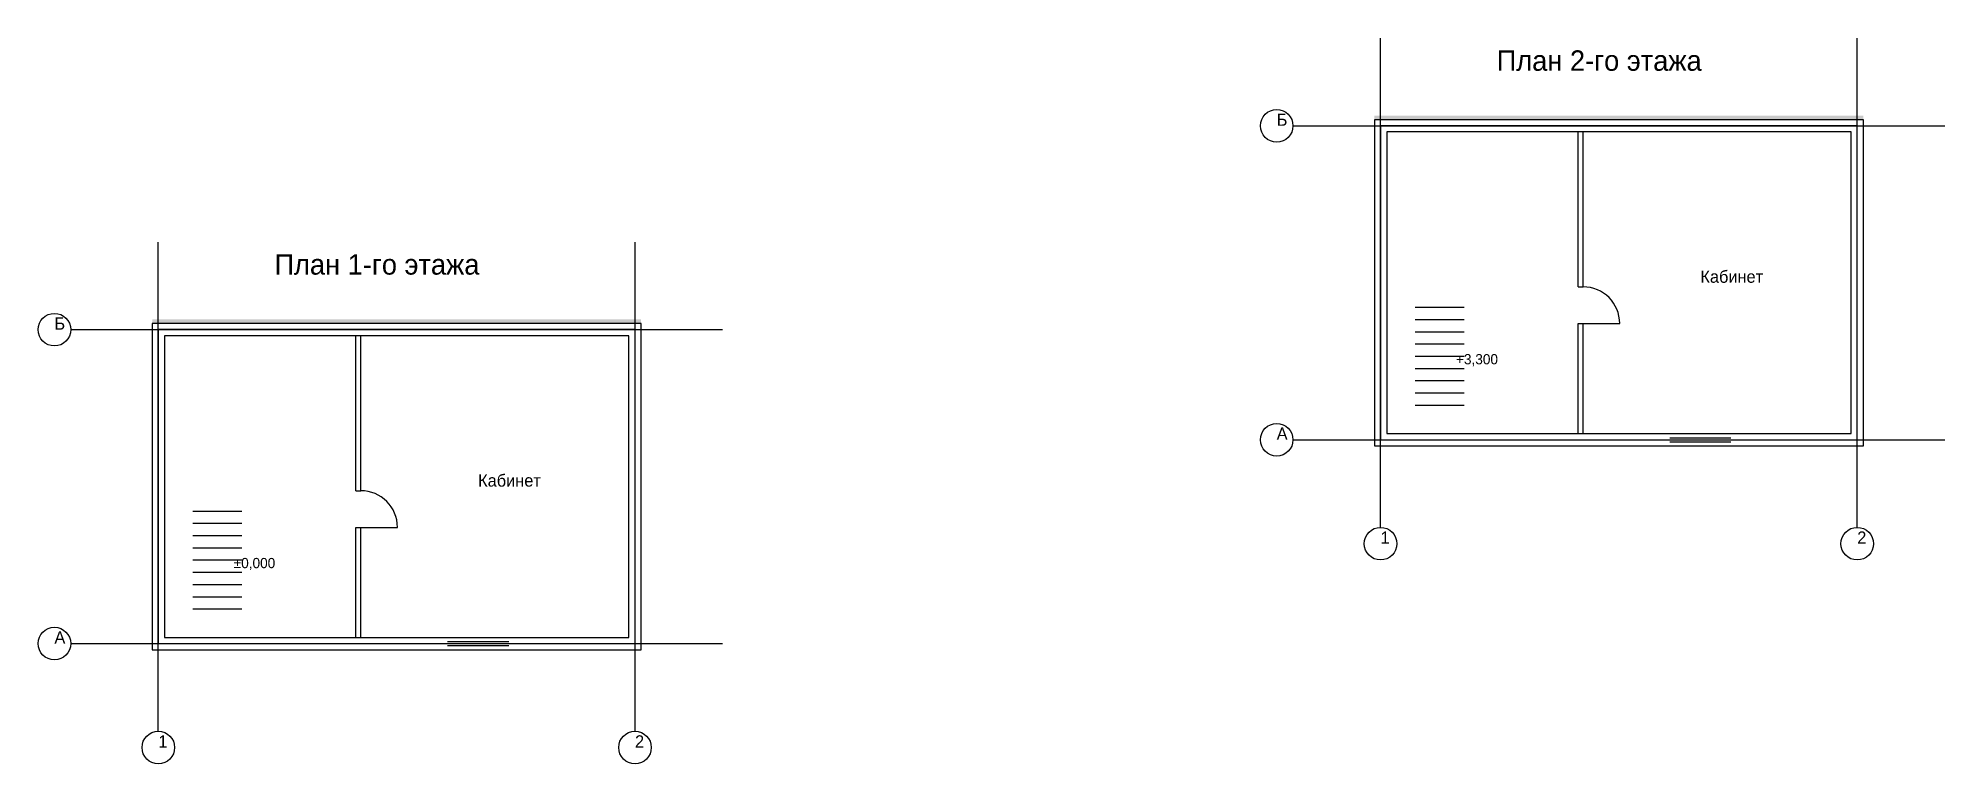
# Model space of a CAD drawing. Extents: x -280 to 4400, y -280 to 1500.
import ezdxf

# ---------------------------------------------------------------- set-up
doc = ezdxf.new("R2010")
doc.units = 0

# ---------------------------------------------------------------- blocks, each defined once
blk = doc.blocks.new('WINDOW')
for p, q in [((-75, 15), (75, 15)), ((-75, 5), (75, 5)), ((-75, -5), (75, -5)), ((-75, -15), (75, -15))]:
    blk.add_line(p, q)
blk = doc.blocks.new('AXIS')
blk.add_circle((0, 0), 40)
blk.add_attdef('AXIS', (0, 0), '', height=30)

msp = doc.modelspace()

# ---------------------------------------------------------------- hatches: boundary and pattern name
at = {"layer": 'Утеплитель'}
for points in [[(3000, 1300), (4200, 1300), (4200, 1310), (3000, 1310)], [(0, 800), (1200, 800), (1200, 810), (0, 810)]]:
    msp.add_hatch(color=7, dxfattribs=at).paths.add_polyline_path(points)

# ---------------------------------------------------------------- linework, layer by layer
for p, q in [((3512, 800), (3602, 800)), ((512, 300), (602, 300))]:
    msp.add_line(p, q)
for centre in [(3512, 800), (512, 300)]:
    msp.add_arc(centre, 90, 0, 90)
at = {"layer": 'A-GRID'}
for p, q in [((3015, 300), (3015, 1500)), ((4185, 300), (4185, 1500)), ((2800, 1285), (4400, 1285)), ((15, -200), (15, 1000)), ((1185, -200), (1185, 1000)), ((-200, 785), (1400, 785)), ((2800, 515), (4400, 515)), ((-200, 15), (1400, 15))]:
    msp.add_line(p, q, dxfattribs=at)
at = {"layer": 'A-WALL'}
for p, q in [((4200, 1300), (3000, 1300)), ((3000, 1300), (3000, 500)), ((4185, 1285), (3015, 1285)), ((3015, 1285), (3015, 515)), ((4170, 1270), (3030, 1270)), ((3030, 1270), (3030, 530)), ((3500, 890), (3500, 1270)), ((3512, 890), (3512, 1270)), ((4170, 530), (4170, 1270)), ((4185, 515), (4185, 1285)), ((4200, 500), (4200, 1300)), ((3500, 890), (3512, 890)), ((1200, 800), (0, 800)), ((0, 800), (0, 0)), ((1200, 0), (1200, 800)), ((3500, 530.5), (3500, 800)), ((3500, 800), (3512, 800)), ((3512, 530.5), (3512, 800)), ((1185, 785), (15, 785)), ((15, 785), (15, 15)), ((1170, 770), (30, 770)), ((30, 770), (30, 30)), ((500, 390), (500, 770)), ((512, 390), (512, 770)), ((1170, 30), (1170, 770)), ((1185, 15), (1185, 785)), ((3015, 515), (4185, 515)), ((3030, 530), (4170, 530)), ((3000, 500), (4200, 500)), ((500, 390), (512, 390)), ((500, 30.5), (500, 300)), ((500, 300), (512, 300)), ((512, 30.5), (512, 300)), ((0, 0), (1200, 0)), ((15, 15), (1185, 15)), ((30, 30), (1170, 30))]:
    msp.add_line(p, q, dxfattribs=at)
at = {"layer": 'ТОНКАЯ'}
for p, q in [((3100, 840), (3220, 840)), ((3100, 810), (3220, 810)), ((3100, 780), (3220, 780)), ((3100, 750), (3220, 750)), ((3100, 720), (3220, 720)), ((3100, 690), (3220, 690)), ((3100, 660), (3220, 660)), ((3100, 630), (3220, 630)), ((3100, 600), (3220, 600)), ((100, 340), (220, 340)), ((100, 310), (220, 310)), ((100, 280), (220, 280)), ((100, 250), (220, 250)), ((100, 220), (220, 220)), ((100, 190), (220, 190)), ((100, 160), (220, 160)), ((100, 130), (220, 130)), ((100, 100), (220, 100))]:
    msp.add_line(p, q, dxfattribs=at)

# ---------------------------------------------------------------- block references
at = {"layer": 'A-GLAZ'}
for p in [(3800, 515), (800, 15)]:
    msp.add_blockref('WINDOW', p, dxfattribs=at)
at = {"layer": 'A-GRID'}
for p, values in [((2760, 1285), {'AXIS': 'Б'}), ((-240, 785), {'AXIS': 'Б'}), ((2760, 515), {'AXIS': 'А'}), ((3015, 260), {'AXIS': '1'}), ((4185, 260), {'AXIS': '2'}), ((-240, 15), {'AXIS': 'А'}), ((15, -240), {'AXIS': '1'}), ((1185, -240), {'AXIS': '2'})]:
    msp.add_blockref('AXIS', p, dxfattribs=at).add_auto_attribs(values)

# ---------------------------------------------------------------- texts
at = {"layer": 'MARKS'}
for s, p in [('+3,300', (3200, 700)), ('±0,000', (200, 200))]:
    msp.add_text(s, height=25, dxfattribs=at).set_placement(p)
at = {"layer": 'TEXT'}
for s, height, p in [('План 2-го этажа', 50, (3300, 1420)), ('План 1-го этажа', 50, (300, 920)), ('Кабинет', 30, (3800, 900)), ('Кабинет', 30, (800, 400))]:
    msp.add_text(s, height=height, dxfattribs=at).set_placement(p)

doc.saveas('drawing.dxf')
